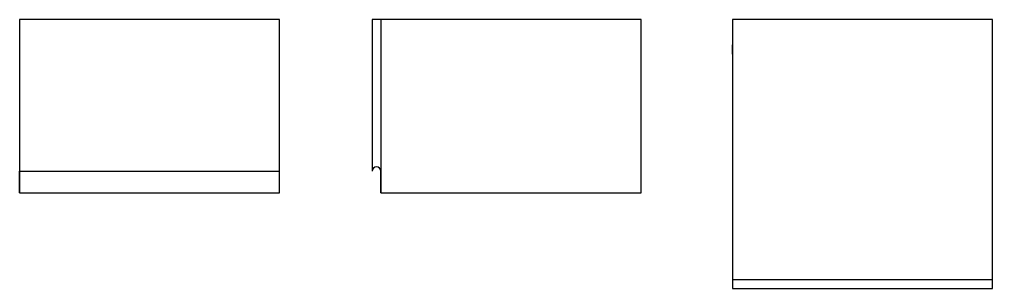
# Model space of a CAD drawing. Header units: inches. Extents: x 26 to 251, y 11 to 73.
import ezdxf

# ---------------------------------------------------------------- set-up
doc = ezdxf.new("R2010")
doc.units = ezdxf.units.IN
doc.header["$MEASUREMENT"] = 0

msp = doc.modelspace()

# ---------------------------------------------------------------- linework, layer by layer
for p, q in [((109.73, 32.9), (109.73, 72.9)), ((190.84, 64.92), (190.84, 67.02)), ((26.22, 32.9), (26.22, 37.9)), ((107.67, 37.9), (107.63, 37.9)), ((109.63, 32.9), (109.63, 37.9)), ((109.63, 32.9), (109.73, 32.9)), ((109.73, 32.9), (109.63, 32.9)), ((190.84, 12.9), (250.84, 12.9))]:
    msp.add_line(p, q)
at = {"color": 253}
msp.add_line((26.22, 37.9), (86.22, 37.9), dxfattribs=at)
for points in [[(26.22, 32.9), (86.22, 32.9), (86.22, 72.9), (26.22, 72.9)], [(190.84, 10.8), (250.84, 10.8), (250.84, 72.9), (190.84, 72.9)]]:
    msp.add_lwpolyline(points, close=True)
msp.add_lwpolyline([(109.63, 32.9), (169.73, 32.9), (169.73, 72.9), (107.63, 72.9), (107.63, 37.9)])
msp.add_arc((108.65, 37.9), 0.98, 0, 180)

doc.saveas('drawing.dxf')
